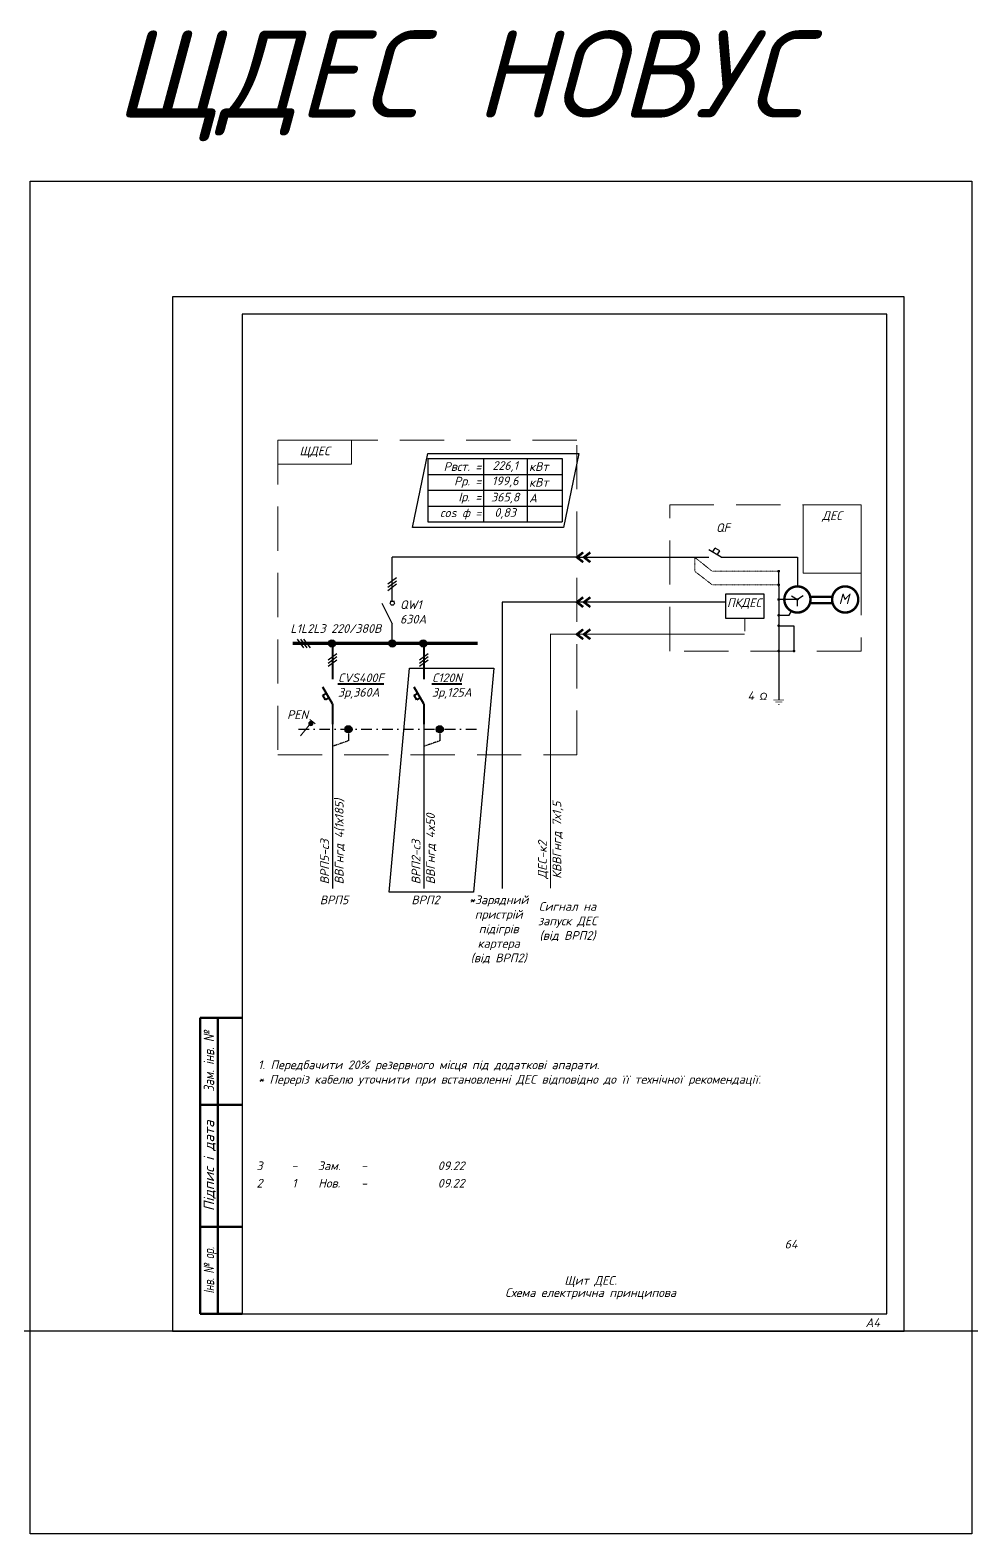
# Model space of a CAD drawing. Header units: millimetres. Extents: x -122434 to 1506205, y -201405 to 386015.
# Drawn here: x -122434 to -95412, y 148783 to 191957 of the extents above; entities that cross this region are included whole.
import ezdxf
from ezdxf.enums import TextEntityAlignment as Align

# ---------------------------------------------------------------- set-up
doc = ezdxf.new("R2010")
doc.units = ezdxf.units.MM
for name, pattern in [('ACAD_ISO02W100', [15, 12, -3]), ('DASHDOT', [25, 12, -6, 1, -6]), ('DASHDOTX2', [2, 1, -0.5, 0, -0.5]), ('DASHED', [9.525, 6.35, -3.175])]:
    doc.linetypes.add(name, pattern=pattern)
doc.layers.get('Defpoints').update_dxf_attribs({"color": 4})
doc.layers.add('E_Зміни', color=7, linetype='Continuous')
doc.layers.add('SO', color=7, linetype='Continuous')
doc.layers.add('Основна', color=7, linetype='Continuous', lineweight=50)
doc.layers.add('Тонка', color=7, linetype='Continuous', lineweight=15)
doc.styles.add('GOST 2.304', font='isocpeui.ttf')
doc.styles.add('TNR', font='isocpeui.ttf')
doc.styles.add('ГОСТ 2.304', font='isocpeui.ttf')
doc.styles.add('ЕСКД', font='isocpeui.ttf')
doc.styles.add('СГЕНЕРИР_СТИЛЬ_7', font='isocpeui.ttf')

# ---------------------------------------------------------------- blocks, each defined once
blk = doc.blocks.new('A$Cbd1fdb3d')
at = {"lineweight": 40, "ltscale": 300}
for p, q in [((0, 1720), (0, 715)), ((0, 0), (-280, 480)), ((-284, 252), (-180, 312)), ((-204, 113), (-284, 252)), ((-100, 173), (-204, 113)), ((0, 0), (0, -584))]:
    blk.add_line(p, q, dxfattribs=at)
blk = doc.blocks.new('Рамка А4 верт')
at = {"linetype": 'Continuous', "lineweight": 60}
for p, q in [((8, 5), (8, 90)), ((8, 90), (20, 90)), ((13, 5), (13, 90)), ((8, 65), (20, 65)), ((8, 30), (20, 30)), ((20, 5), (8, 5))]:
    blk.add_line(p, q, dxfattribs=at)
at = {"lineweight": 30, "ltscale": 100}
blk.add_lwpolyline([(20, 5), (205, 5), (205, 292), (20, 292)], close=True, dxfattribs=at)
at = {"layer": 'Defpoints', "ltscale": 100}
blk.add_lwpolyline([(0, 0), (210, 0), (210, 297), (0, 297)], close=True, dxfattribs=at)
at = {"linetype": 'Continuous', "lineweight": 25, "style": 'СГЕНЕРИР_СТИЛЬ_7'}
for s, width, p in [('Зам. інв. №', 0.8, (10.5, 77.5)), ('Інв. № ор.', 0.7, (10.5, 17.5))]:
    blk.add_text(s, height=3, rotation=90, dxfattribs=dict(at, width=width)).set_placement(p, align=Align.MIDDLE_CENTER)
blk.add_text('Підпис і дата', height=3, rotation=90, dxfattribs=at).set_placement((10.5, 47.5), align=Align.MIDDLE_CENTER)
at = {"linetype": 'Continuous', "style": 'ГОСТ 2.304'}
blk.add_text('А4', height=2.5, dxfattribs=at).set_placement((198.88, 1.24))
blk = doc.blocks.new('*T208')
at = {"color": 0, "lineweight": -2, "transparency": 16777216}
for p, q in [((0, 0), (3860, 0)), ((0, 0), (0, -1813)), ((1600, 0), (1600, -1360)), ((3860, 0), (3860, -1813)), ((0, -453), (3860, -453)), ((0, -907), (3860, -907)), ((2850, -907), (2850, -1360)), ((0, -1360), (1600, -1360)), ((2850, -1360), (3860, -1360)), ((0, -1813), (3860, -1813))]:
    blk.add_line(p, q, dxfattribs=at)
at = {"color": 0, "linetype": 'ByBlock', "lineweight": -2, "transparency": 16777216}
for p, q in [((2850, 0), (2850, -907)), ((1600, -1360), (2850, -1360)), ((1600, -1360), (1600, -1813)), ((2850, -1360), (2850, -1813))]:
    blk.add_line(p, q, dxfattribs=at)
at = {"color": 0, "transparency": 16777216, "char_height": 250, "style": 'ГОСТ 2.304'}
for s, insert, width, attachment_point in [('Рвст. =', (1540, -227), 1480, 6), ('226,1', (2225, -227), 1130, 5), ('кВт', (2910, -227), 890, 4), ('Рр. =', (1540, -680), 1480, 6), ('199,6', (2225, -513), 1130, 2), ('кВт', (2910, -680), 890, 4), ('Ір. =', (1540, -1133), 1480, 6), ('365,8', (2225, -1133), 1130, 5), ('А', (2910, -1133), 890, 4), ('сos ф =', (1540, -1587), 1480, 6), ('0,83', (2225, -1420), 1130, 2)]:
    blk.add_mtext(s, dxfattribs=dict(at, insert=insert, width=width, attachment_point=attachment_point))

msp = doc.modelspace()

# ---------------------------------------------------------------- hatches: boundary and pattern name
h = msp.add_hatch(color=7)
edge = h.paths.add_edge_path()
edge.add_arc((-113773, 174349), 104, 0, 360)
h = msp.add_hatch(color=7)
edge = h.paths.add_edge_path()
edge.add_arc((-112042, 174349), 104, 0, 360)
h = msp.add_hatch(color=7)
edge = h.paths.add_edge_path()
edge.add_arc((-111152, 174349), 104, 0, 360)
h = msp.add_hatch(color=7)
edge = h.paths.add_edge_path()
edge.add_arc((-113302, 171883), 104, 0, 360)
h = msp.add_hatch(color=7)
edge = h.paths.add_edge_path()
edge.add_arc((-110680, 171883), 104, 0, 360)

# ---------------------------------------------------------------- linework, layer by layer
at = {"linetype": 'DASHDOTX2', "ltscale": 300}
msp.add_line((-114731, 171883, 0), (-109591, 171883, 0), dxfattribs=at)
at = {"linetype": 'DASHDOTX2'}
for p, q in [((-113302, 171883, 0), (-113302, 171552, 0)), ((-110680, 171883, 0), (-110680, 171552, 0)), ((-113302, 171552, 0), (-113754, 171394, 0)), ((-110680, 171552, 0), (-111133, 171394, 0))]:
    msp.add_line(p, q, dxfattribs=at)
msp.add_xline((1302, 154602), (-1, 0))
at = {"color": 3, "elevation": 0}
msp.add_lwpolyline([(-122434, 187618), (-95412, 187618), (-95412, 148783), (-122434, 148783)], close=True, dxfattribs=at)
at = {"linetype": 'DASHED', "lineweight": 18, "ltscale": 200, "elevation": 0}
for points in [[(-115326, 171154), (-106745, 171154), (-106745, 180181), (-115326, 180181)], [(-104082, 178332), (-98588, 178332), (-98588, 174131), (-104082, 174131)]]:
    msp.add_lwpolyline(points, close=True, dxfattribs=at)
at = {"color": 7, "lineweight": 50, "const_width": 100, "elevation": 0}
msp.add_lwpolyline([(-109591, 174349), (-114897, 174349)], dxfattribs=at)
at = {"lineweight": 20, "elevation": 0}
for points in [[(-114424, 171998), (-114680, 171698)], [(-114332, 172106), (-114251, 172043), (-114406, 172164)]]:
    msp.add_lwpolyline(points, dxfattribs=at)
at = {"lineweight": 9, "const_width": 75, "elevation": 0}
msp.add_lwpolyline([(-114416, 172048, 1), (-114341, 172048, 1)], format="xyb", close=True, dxfattribs=at)
at = {"color": 7}
for centre in [(-113773, 174349, 0), (-112042, 174349, 0), (-111152, 174349, 0), (-113302, 171883, 0), (-110680, 171883, 0)]:
    msp.add_circle(centre, 104, dxfattribs=at)
at = {"layer": 'E_Зміни', "color": 1, "elevation": 0}
for points in [[(-111020, 179800), (-106690, 179800), (-107130, 177680), (-111460, 177680)], [(-111550, 173640), (-109130, 173640), (-109710, 167210), (-112130, 167210)]]:
    msp.add_lwpolyline(points, close=True, dxfattribs=at)
at = {"layer": 'SO', "color": 7, "linetype": 'DASHDOT', "lineweight": 20, "ltscale": 0.3}
for p, q in [((-102864, 176421, 0), (-103366, 176822, 0)), ((-103366, 176822, 0), (-103366, 176421, 0)), ((-103366, 176421, 0), (-102864, 176032, 0)), ((-102864, 176421, 0), (-100955, 176421, 0)), ((-102864, 176032, 0), (-100955, 176032, 0))]:
    msp.add_line(p, q, dxfattribs=at)
at = {"layer": 'SO', "color": 7, "linetype": 'DASHDOT', "lineweight": 20, "ltscale": 30}
msp.add_line((-101929, 175064, 0), (-101929, 174611, 0), dxfattribs=at)
at = {"layer": 'SO', "color": 7, "linetype": 'DASHDOT', "lineweight": 20, "ltscale": 30, "const_width": 30, "elevation": 0}
for points in [[(-106745, 174611), (-107499, 174611), (-107499, 167317)], [(-101929, 174611), (-106745, 174611)]]:
    msp.add_lwpolyline(points, dxfattribs=at)
at = {"layer": 'Основна', "color": 7, "lineweight": 30}
for p, q in [((-102605, 176822, 0), (-102959, 177034, 0)), ((-102854, 176971, 0), (-102778, 177081, 0)), ((-102648, 177003, 0), (-102778, 177081, 0)), ((-112042, 175565, 0), (-112042, 176822, 0)), ((-106745, 176822, 0), (-112042, 176822, 0)), ((-102724, 176894, 0), (-102648, 177003, 0)), ((-112166, 176055, 0), (-111918, 176240, 0)), ((-100955, 175979, 0), (-100955, 176421, 0)), ((-112166, 175963, 0), (-111918, 176148, 0)), ((-112166, 175872, 0), (-111918, 176057, 0)), ((-112341, 175505, 0), (-112042, 174909, 0)), ((-112101, 175565, 0), (-111983, 175565, 0)), ((-100419, 175610, 0), (-100955, 175610, 0)), ((-100587, 175715, 0), (-100419, 175610, 0)), ((-100250, 175715, 0), (-100419, 175610, 0)), ((-100419, 175420, 0), (-100419, 175610, 0)), ((-112042, 174349, 0), (-112042, 174909, 0)), ((-100955, 175156, 0), (-100653, 175156, 0)), ((-100955, 174858, 0), (-100517, 174858, 0)), ((-100653, 175156, 0), (-100590, 175277, 0)), ((-100517, 174858, 0), (-100517, 174111, 0)), ((-114577, 174225, 0), (-114762, 174474, 0)), ((-114485, 174225, 0), (-114670, 174474, 0)), ((-114393, 174225, 0), (-114579, 174474, 0)), ((-113878, 173876, 0), (-113630, 174061, 0)), ((-111257, 173876, 0), (-111008, 174061, 0)), ((-113878, 173785, 0), (-113630, 173970, 0)), ((-113878, 173693, 0), (-113630, 173878, 0)), ((-111257, 173785, 0), (-111008, 173970, 0)), ((-111257, 173693, 0), (-111008, 173878, 0)), ((-113754, 172027, 0), (-113754, 167317, 0)), ((-111133, 172027, 0), (-111133, 167317, 0))]:
    msp.add_line(p, q, dxfattribs=at)
at = {"layer": 'Основна', "color": 7, "lineweight": 30, "elevation": 0}
for points, const_width in [([(-106565, 176962), (-106745, 176822), (-106565, 176682)], 70), ([(-106360, 176962), (-106541, 176822), (-106360, 176682)], 70), ([(-99412, 175684), (-100055, 175684)], 70), ([(-106565, 175674), (-106745, 175534), (-106565, 175394)], 70), ([(-106360, 175674), (-106541, 175534), (-106360, 175394)], 70), ([(-99412, 175504), (-100055, 175504)], 70), ([(-106565, 174752), (-106745, 174611), (-106565, 174471)], 70), ([(-106360, 174752), (-106541, 174611), (-106360, 174471)], 70), ([(-100805, 172723), (-101105, 172723)], 20), ([(-100855, 172663), (-101055, 172663)], 20), ([(-100930, 172598), (-100980, 172598)], 20)]:
    msp.add_lwpolyline(points, dxfattribs=dict(at, const_width=const_width))
for points in [[(-106745, 176822), (-102959, 176822)], [(-102605, 176822), (-100419, 176822), (-100419, 175985)], [(-100955, 175979), (-100955, 173565)], [(-106745, 175534), (-108885, 175534), (-108885, 167317)], [(-102472, 175534), (-106745, 175534)], [(-100955, 174460), (-100955, 172723)]]:
    msp.add_lwpolyline(points, dxfattribs=at)
for points, const_width in [([(-100975, 176421, 1), (-100935, 176421, 1)], 40), ([(-100975, 176032, 1), (-100935, 176032, 1)], 40), ([(-100419, 175235, 1), (-100419, 175985, 1)], 70), ([(-99048, 175235, 1), (-99048, 175985, 1)], 70), ([(-100975, 175610, 1), (-100935, 175610, 1)], 40), ([(-100975, 175156, 1), (-100935, 175156, 1)], 40), ([(-100975, 174858, 1), (-100935, 174858, 1)], 40), ([(-100975, 174131, 1), (-100935, 174131, 1)], 40), ([(-100537, 174131, 1), (-100497, 174131, 1)], 40)]:
    msp.add_lwpolyline(points, format="xyb", close=True, dxfattribs=dict(at, const_width=const_width))
msp.add_lwpolyline([(-102472, 175776), (-101386, 175776), (-101386, 175064), (-102472, 175064)], close=True, dxfattribs=at)
at = {"layer": 'Основна', "color": 7, "lineweight": 30}
for centre, radius in [((-112042, 175505, 0), 59.1), ((-100419, 175610, 0), 21.1), ((-100419, 175610, 0), 21.1), ((-100419, 175610, 0), 21.1)]:
    msp.add_circle(centre, radius, dxfattribs=at)
at = {"layer": 'Тонка', "color": 7, "linetype": 'ACAD_ISO02W100', "elevation": 0}
for points in [[(-115326, 180181), (-113208, 180181), (-113208, 179499), (-115326, 179499)], [(-100256, 178332), (-98588, 178332), (-98588, 176363), (-100256, 176363)]]:
    msp.add_lwpolyline(points, close=True, dxfattribs=at)

# ---------------------------------------------------------------- block references
at = {"xscale": 100, "yscale": 100, "zscale": 100}
msp.add_blockref('Рамка А4 верт', (-118352, 154602, 0), dxfattribs=at)
for name, p in [('*T208', (-111027, 179653, 0)), ('A$Cbd1fdb3d', (-113754, 172612, 0)), ('A$Cbd1fdb3d', (-111133, 172612, 0))]:
    msp.add_blockref(name, p)

# ---------------------------------------------------------------- texts
at = {"color": 3, "style": 'GOST 2.304'}
msp.add_text('ЩДЕС НОВУС', height=2500, dxfattribs=at).set_placement((-120002, 189447, 0))
at = {"color": 7, "lineweight": 15, "char_height": 250, "attachment_point": 1, "style": 'GOST 2.304'}
for s, insert, width in [('QW1\\P630А', (-111821, 175586, 0), 1683.8), ('L1L2L3 220/380В', (-114966, 174901, 0), 3710.69)]:
    msp.add_mtext(s, dxfattribs=dict(at, insert=insert, width=width))
at = {"color": 7, "lineweight": 40, "char_height": 250, "width": 1587.46, "attachment_point": 4, "style": 'ЕСКД'}
for s, insert in [('\\pxi0.65096;{\\LCVS400F\\P}3р,360А{\\L\\P\\pi0.0411;} ', (-113763, 172911, 0)), ('\\pxi0.65096;{\\LC120N\\P}3р,125А{\\L\\P\\pi0.0411;} ', (-111067, 172911, 0))]:
    msp.add_mtext(s, dxfattribs=dict(at, insert=insert))
at = {"color": 7, "insert": (-115061, 172429, 0), "char_height": 250, "width": 708.44, "attachment_point": 1, "style": 'TNR'}
msp.add_mtext('РЕN', dxfattribs=at)
at = {"color": 7, "linetype": 'Continuous', "char_height": 250, "width": 4000, "attachment_point": 4, "rotation": 90, "style": 'ГОСТ 2.304'}
for s, insert in [('{\\C256;ВРП5-с3\\PВВГнгд 4(1х185)}', (-113754, 167433, 0)), ('{\\C256; ДЕС-к2\\P КВВГнгд 7х1,5 }', (-107499, 167433, 0)), ('{\\C256;ВРП2-с3\\PВВГнгд 4x50 }', (-111133, 167433, 0))]:
    msp.add_mtext(s, dxfattribs=dict(at, insert=insert))
at = {"lineweight": 15, "insert": (-115895, 162376, 0), "char_height": 250, "width": 17730.28, "attachment_point": 1, "style": 'ГОСТ 2.304'}
msp.add_mtext('{\\C7;1. Передбачити 20% резервного місця під додаткові апарати.\\P}* Переріз кабелю уточнити при встановленні ДЕС відповідно до її технічної рекомендації.', dxfattribs=at)
at = {"linetype": 'Continuous', "lineweight": 25, "char_height": 250, "attachment_point": 5, "line_spacing_factor": 0.84, "style": 'GOST 2.304'}
for s, insert, width in [('{\\C7;64}', (-100602, 157102, 0), 1500), ('{\\C7;Щит ДЕС. \\PСхема електрична принципова }', (-106352, 155852, 0), 7000)]:
    msp.add_mtext(s, dxfattribs=dict(at, insert=insert, width=width))
at = {"layer": 'E_Зміни', "linetype": 'Continuous', "lineweight": 25, "char_height": 250, "width": 1000, "attachment_point": 5, "line_spacing_factor": 0.84, "style": 'GOST 2.304'}
for s, insert in [('{\\C7;3}', (-115852, 159352, 0)), ('{\\C7;-}', (-114852, 159352, 0)), ('{\\C7;Зам.}', (-113852, 159352, 0)), ('{\\C7;-}', (-112852, 159352, 0)), ('{\\C7;09.22}', (-110352, 159352, 0)), ('{\\C7;2}', (-115852, 158852, 0)), ('{\\C7;1}', (-114852, 158852, 0)), ('{\\C7;Нов.}', (-113852, 158852, 0)), ('{\\C7;09.22}', (-110352, 158852, 0)), ('{\\C7;-}', (-112852, 158852, 0))]:
    msp.add_mtext(s, dxfattribs=dict(at, insert=insert))
at = {"layer": 'Основна', "color": 7, "lineweight": 30}
for s, height, style, p in [('QF', 250, 'ГОСТ 2.304', (-102755, 177546, 0)), ('M', 306, 'GOST 2.304', (-99237, 175475, 0)), ('ПКДЕС', 250, 'GOST 2.304', (-102439, 175393, 0))]:
    msp.add_text(s, height=height, dxfattribs=dict(at, style=style)).set_placement(p)
at = {"layer": 'Основна', "color": 7, "lineweight": 30, "insert": (-101851, 172974, 0), "char_height": 250, "width": 2683.49, "attachment_point": 1, "style": 'GOST 2.304'}
msp.add_mtext('4 {\\fArial|b0|i1|c204|p34;\\H0.8333x;Ω }', dxfattribs=at)
at = {"layer": 'Тонка', "color": 7, "linetype": 'ACAD_ISO02W100', "char_height": 250, "attachment_point": 5, "style": 'TNR'}
for s, insert, width in [('ЩДЕС', (-114267, 179840, 0), 2118.35), ('ДЕС', (-99422, 177991, 0), 1668.34), ('ВРП5', (-113713, 166985, 0), 1668.34), ('ВРП2', (-111091, 166985, 0), 1668.34), ('*Зарядний пристрій\\Pпідігрів картера\\P(від ВРП2)', (-108990, 166134, 0), 1770.29), ('Сигнал на запуск ДЕС\\P(від ВРП2)', (-107015, 166361, 0), 1763.5)]:
    msp.add_mtext(s, dxfattribs=dict(at, insert=insert, width=width))

doc.saveas('drawing.dxf')
